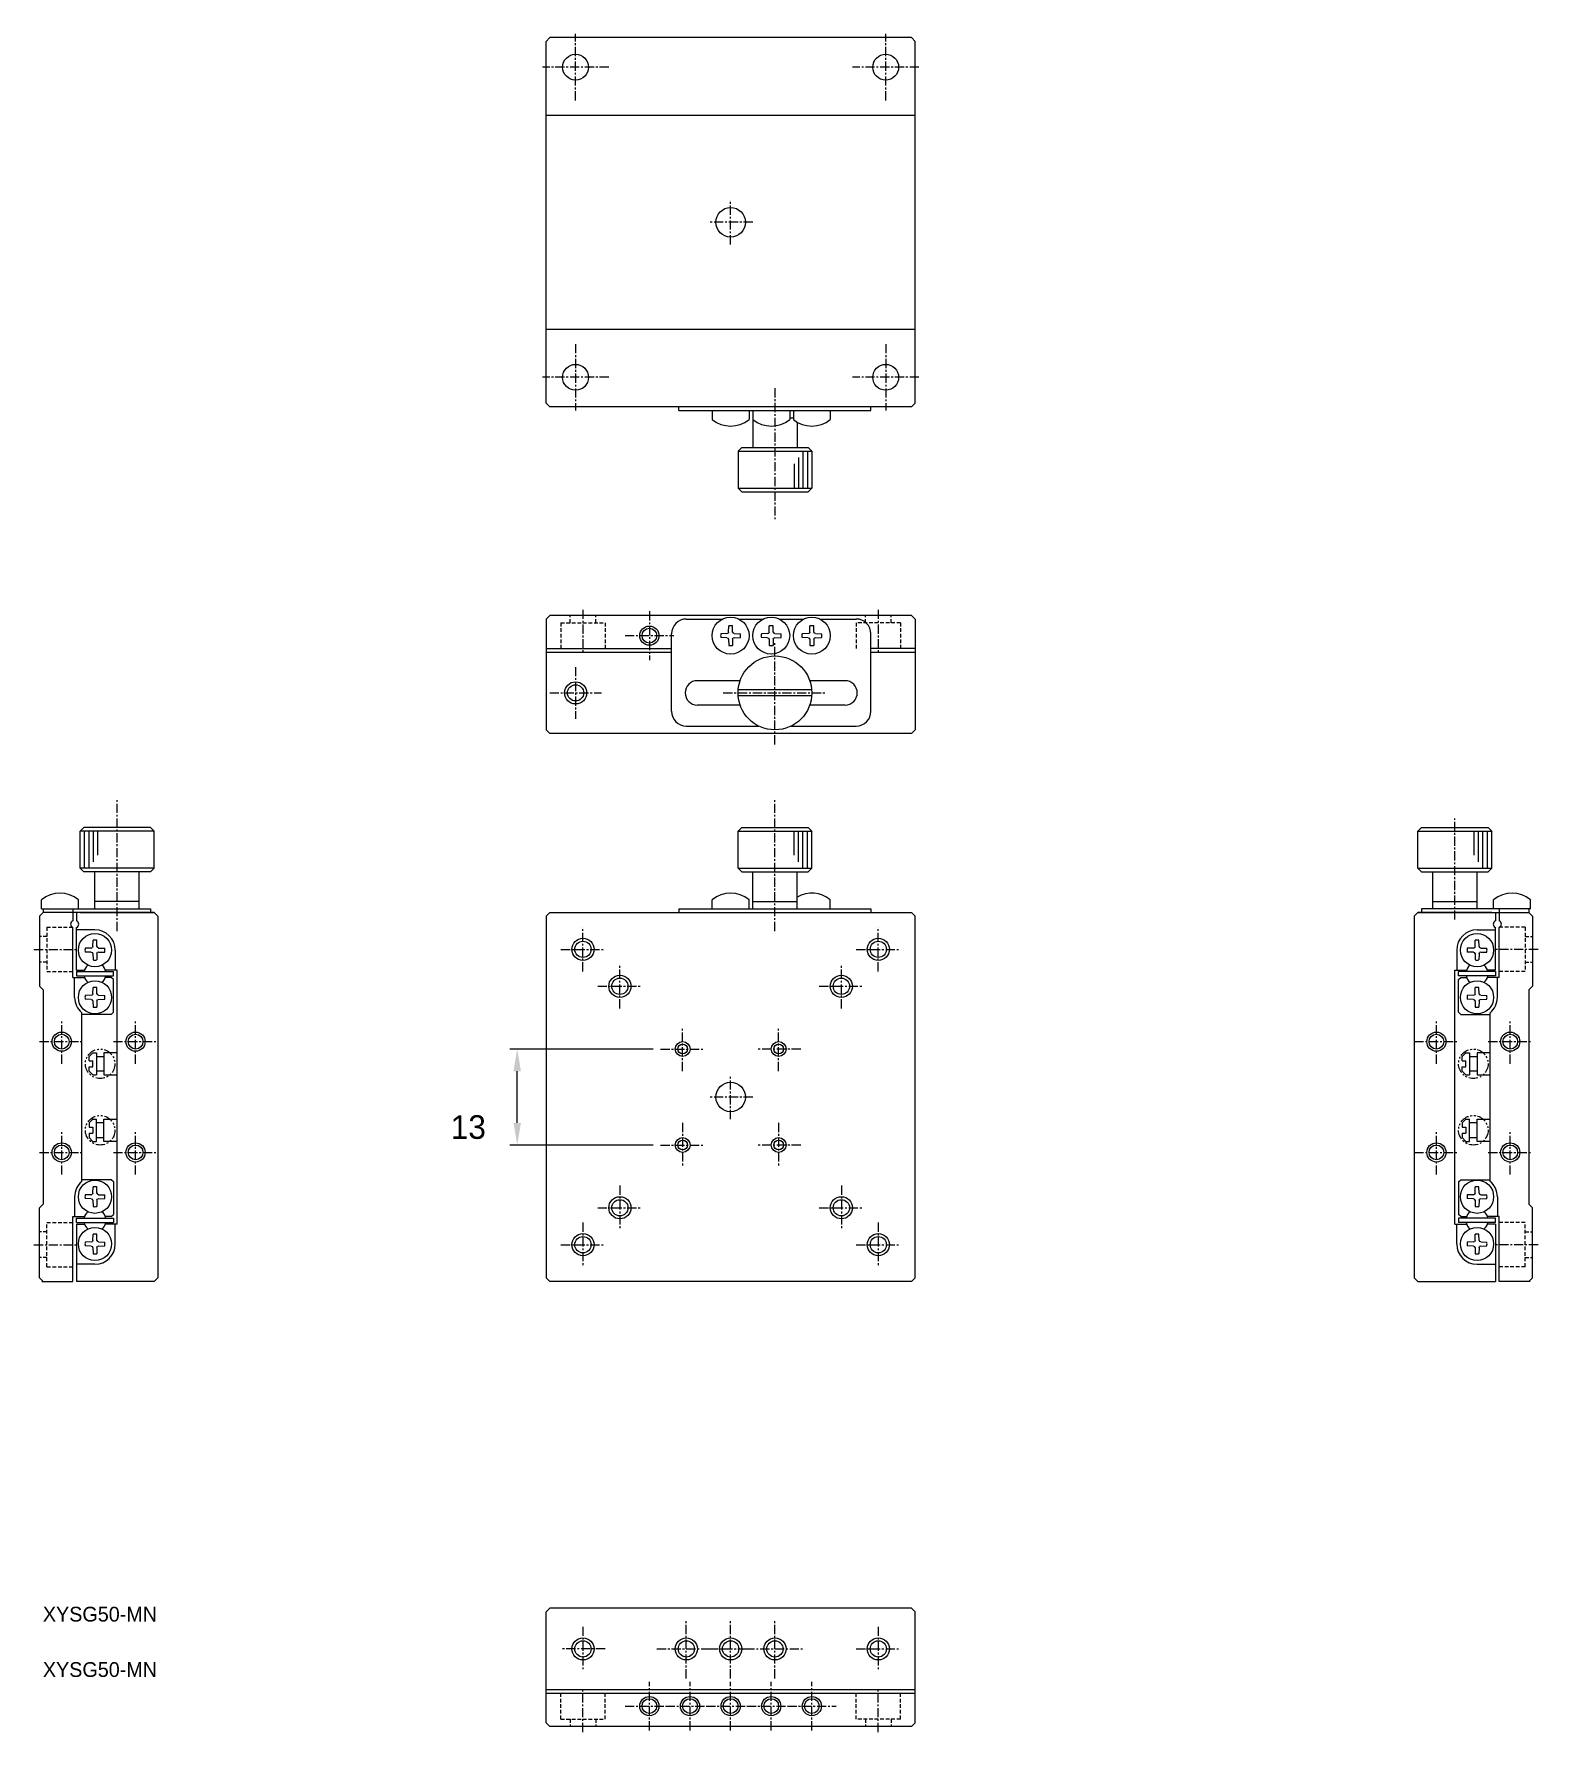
# Model space of a CAD drawing. Extents: x 319 to 523, y -75 to 155.
import ezdxf

# ---------------------------------------------------------------- set-up
doc = ezdxf.new("R2010")
doc.units = 0
for name, pattern in [('CENTER', [2, 1.25, -0.25, 0.25, -0.25]), ('DASHED', [0.75, 0.5, -0.25]), ('PHANTOM', [2.5, 1.25, -0.25, 0.25, -0.25, 0.25, -0.25])]:
    doc.linetypes.add(name, pattern=pattern)
doc.layers.get('0').update_dxf_attribs({"linetype": 'CONTINUOUS'})
doc.layers.get('DEFPOINTS').update_dxf_attribs({"linetype": 'CONTINUOUS'})
doc.layers.add('CENTER', color=1, linetype='CENTER')
doc.dimstyles.get("Standard").update_dxf_attribs({"dimtxt": 2.5, "dimasz": 2.5, "dimexe": 1.25, "dimexo": 0.625, "dimtad": 1, "dimcen": 2.5, "dimazin": 3, "dimtfac": 1, "dimtmove": 0, "dimatfit": 3})

# ---------------------------------------------------------------- blocks, each defined once
blk = doc.blocks.new('*D1')
at = {"color": 0, "linetype": 'CONTINUOUS'}
for p, q in [((402.99, 17.51), (383.59, 17.51)), ((384.59, 7.51), (384.59, 14.51)), ((402.99, 4.51), (383.59, 4.51))]:
    blk.add_line(p, q, dxfattribs=at)
for points in [[(384.09, 14.51), (385.09, 14.51), (384.59, 17.51)], [(384.09, 7.51), (385.09, 7.51), (384.59, 4.51)]]:
    blk.add_solid(points, dxfattribs=at)
at = {"layer": 'DEFPOINTS', "color": 0, "linetype": 'CONTINUOUS'}
for p in [(384.59, 17.51), (403.99, 17.51), (403.99, 4.51)]:
    blk.add_point(p, dxfattribs=at)
at = {"color": 0}
blk.add_text('13', height=3.2, dxfattribs=at).set_placement((375.59, 5.35))

msp = doc.modelspace()

# ---------------------------------------------------------------- linework, layer by layer
at = {"color": 7, "linetype": 'CONTINUOUS'}
for p, q in [((388.992, 154.485), (388.492, 153.985)), ((437.992, 154.485), (388.992, 154.485)), ((438.492, 153.985), (437.992, 154.485)), ((388.492, 104.985), (388.492, 153.985)), ((438.492, 104.985), (438.492, 153.985)), ((388.492, 143.985), (438.492, 143.985)), ((388.492, 114.985), (438.492, 114.985)), ((388.492, 104.985), (388.992, 104.485)), ((437.992, 104.485), (388.992, 104.485)), ((406.492, 103.985), (406.492, 104.485)), ((406.492, 103.985), (432.492, 103.985)), ((410.992, 103.985), (410.992, 102.763)), ((415.992, 103.985), (415.992, 102.763)), ((416.492, 103.985), (416.492, 102.763)), ((416.492, 103.985), (416.492, 98.985)), ((421.492, 103.985), (421.492, 102.763)), ((421.992, 103.985), (421.992, 102.763)), ((426.992, 103.985), (426.992, 102.763)), ((432.492, 103.985), (432.492, 104.485)), ((438.492, 104.985), (437.992, 104.485)), ((421.492, 102.985), (421.992, 102.985)), ((422.492, 102.421), (422.492, 98.985)), ((414.492, 98.485), (414.992, 98.985)), ((414.992, 98.985), (423.992, 98.985)), ((423.992, 98.985), (424.492, 98.485)), ((414.492, 98.485), (424.492, 98.485)), ((414.492, 98.485), (414.492, 93.485)), ((424.492, 98.485), (424.492, 93.485)), ((414.492, 93.485), (424.492, 93.485)), ((414.992, 92.985), (414.492, 93.485)), ((414.992, 92.985), (423.992, 92.985)), ((424.492, 93.485), (423.992, 92.985)), ((388.992, 76.25), (388.492, 75.75)), ((388.992, 76.25), (388.492, 75.75)), ((437.992, 76.25), (388.992, 76.25)), ((437.992, 76.25), (438.492, 75.75)), ((438.492, 75.75), (437.992, 76.25)), ((388.492, 75.75), (388.492, 60.75)), ((405.492, 63.25), (405.492, 73.75)), ((407.492, 75.75), (412.402, 75.75)), ((408.492, 75.75), (412.402, 75.75)), ((412.992, 73.774), (412.167, 73.76)), ((412.992, 73.774), (413.157, 73.847)), ((413.217, 73.981), (413.157, 73.847)), ((413.217, 73.981), (413.232, 74.824)), ((413.766, 73.981), (413.752, 74.824)), ((413.766, 73.981), (413.826, 73.847)), ((413.991, 73.774), (413.826, 73.847)), ((413.991, 73.774), (414.816, 73.76)), ((414.581, 75.75), (417.902, 75.75)), ((418.492, 73.774), (417.667, 73.76)), ((418.492, 73.774), (418.657, 73.847)), ((418.717, 73.981), (418.657, 73.847)), ((418.717, 73.981), (418.732, 74.824)), ((419.266, 73.981), (419.252, 74.824)), ((419.266, 73.981), (419.326, 73.847)), ((419.491, 73.774), (419.326, 73.847)), ((419.491, 73.774), (420.316, 73.76)), ((420.081, 75.75), (423.402, 75.75)), ((423.992, 73.774), (423.167, 73.76)), ((423.992, 73.774), (424.157, 73.847)), ((424.217, 73.981), (424.157, 73.847)), ((424.217, 73.981), (424.232, 74.824)), ((424.766, 73.981), (424.752, 74.824)), ((424.766, 73.981), (424.826, 73.847)), ((424.991, 73.774), (424.826, 73.847)), ((424.991, 73.774), (425.816, 73.76)), ((425.581, 75.75), (430.492, 75.75)), ((432.492, 63.25), (432.492, 73.75)), ((438.492, 75.75), (438.492, 60.75)), ((388.492, 71.75), (405.492, 71.75)), ((412.992, 73.225), (412.167, 73.24)), ((412.992, 73.225), (413.157, 73.152)), ((413.217, 73.018), (413.157, 73.152)), ((413.217, 73.018), (413.232, 72.175)), ((413.766, 73.018), (413.752, 72.175)), ((413.766, 73.018), (413.826, 73.152)), ((413.991, 73.225), (413.826, 73.152)), ((413.991, 73.225), (414.816, 73.24)), ((418.492, 73.225), (417.667, 73.24)), ((418.492, 73.225), (418.657, 73.152)), ((418.717, 73.018), (418.657, 73.152)), ((418.717, 73.018), (418.732, 72.175)), ((419.266, 73.018), (419.252, 72.175)), ((419.266, 73.018), (419.326, 73.152)), ((419.491, 73.225), (419.326, 73.152)), ((419.491, 73.225), (420.316, 73.24)), ((423.992, 73.225), (423.167, 73.24)), ((423.992, 73.225), (424.157, 73.152)), ((424.217, 73.018), (424.157, 73.152)), ((424.217, 73.018), (424.232, 72.175)), ((424.766, 73.018), (424.752, 72.175)), ((424.766, 73.018), (424.826, 73.152)), ((424.991, 73.225), (424.826, 73.152)), ((424.991, 73.225), (425.816, 73.24)), ((438.492, 71.75), (432.492, 71.75)), ((388.492, 71.25), (405.492, 71.25)), ((432.492, 71.25), (438.492, 71.25)), ((414.847, 67.4), (408.992, 67.4)), ((428.992, 67.4), (424.137, 67.4)), ((424.476, 66.15), (414.508, 66.15)), ((424.476, 65.35), (414.508, 65.35)), ((414.707, 64.1), (408.992, 64.1)), ((428.992, 64.1), (424.277, 64.1)), ((388.992, 60.25), (388.492, 60.75)), ((437.992, 60.25), (388.992, 60.25)), ((407.492, 61.25), (417.312, 61.25)), ((421.671, 61.25), (430.492, 61.25)), ((437.992, 60.25), (438.492, 60.75)), ((325.404, 47.014), (325.904, 47.514)), ((335.404, 47.014), (325.404, 47.014)), ((325.404, 42.014), (325.404, 47.014)), ((334.904, 47.514), (325.904, 47.514)), ((334.904, 47.514), (335.404, 47.014)), ((335.404, 42.014), (335.404, 47.014)), ((414.992, 47.514), (414.492, 47.014)), ((414.492, 47.014), (424.492, 47.014)), ((414.492, 42.014), (414.492, 47.014)), ((414.992, 47.514), (423.992, 47.514)), ((424.492, 47.014), (423.992, 47.514)), ((424.492, 42.014), (424.492, 47.014)), ((507.079, 47.514), (506.579, 47.014)), ((506.579, 47.014), (516.579, 47.014)), ((506.579, 42.014), (506.579, 47.014)), ((507.079, 47.514), (516.079, 47.514)), ((516.579, 47.014), (516.079, 47.514)), ((516.579, 42.014), (516.579, 47.014)), ((335.404, 42.014), (325.404, 42.014)), ((325.904, 41.514), (325.404, 42.014)), ((334.904, 41.514), (325.904, 41.514)), ((327.404, 36.514), (327.404, 41.514)), ((333.404, 36.514), (333.404, 41.514)), ((335.404, 42.014), (334.904, 41.514)), ((414.492, 42.014), (424.492, 42.014)), ((414.492, 42.014), (414.992, 41.514)), ((414.992, 41.514), (423.992, 41.514)), ((416.492, 36.514), (416.492, 41.514)), ((422.492, 36.514), (422.492, 41.514)), ((423.992, 41.514), (424.492, 42.014)), ((506.579, 42.014), (516.579, 42.014)), ((506.579, 42.014), (507.079, 41.514)), ((507.079, 41.514), (516.079, 41.514)), ((508.579, 36.514), (508.579, 41.514)), ((514.579, 36.514), (514.579, 41.514)), ((516.079, 41.514), (516.579, 42.014)), ((320.154, 36.514), (320.154, 37.736)), ((325.154, 36.514), (325.154, 37.736)), ((333.404, 37.514), (327.404, 37.514)), ((410.992, 36.514), (410.992, 37.736)), ((415.992, 36.514), (415.992, 37.736)), ((416.492, 37.514), (422.492, 37.514)), ((426.992, 36.514), (426.992, 37.736)), ((508.579, 37.514), (514.579, 37.514)), ((516.829, 36.514), (516.829, 37.736)), ((521.829, 36.514), (521.829, 37.736)), ((319.904, 35.514), (320.404, 36.014)), ((319.904, 35.514), (319.904, 26.014)), ((320.154, 36.514), (334.904, 36.514)), ((320.404, 36.514), (320.404, 36.014)), ((324.404, 36.014), (320.404, 36.014)), ((324.404, 36.514), (324.404, 34.872)), ((335.404, 36.014), (324.404, 36.014)), ((324.904, 36.014), (324.904, 34.872)), ((325.404, 36.014), (335.404, 36.014)), ((334.904, 36.514), (334.904, 36.014)), ((335.404, 36.014), (335.904, 35.514)), ((335.904, 35.514), (335.904, -13.486)), ((388.492, 35.514), (388.992, 36.014)), ((388.492, 35.514), (388.492, -13.486)), ((388.992, 36.014), (437.992, 36.014)), ((406.492, 36.514), (432.492, 36.514)), ((406.492, 36.514), (406.492, 36.014)), ((432.492, 36.514), (432.492, 36.014)), ((437.992, 36.014), (438.492, 35.514)), ((438.492, -13.486), (438.492, 35.514)), ((506.579, 36.014), (506.079, 35.514)), ((506.079, 35.514), (506.079, -13.486)), ((506.579, 36.014), (517.579, 36.014)), ((516.579, 36.014), (506.579, 36.014)), ((507.079, 36.514), (507.079, 36.014)), ((521.829, 36.514), (507.079, 36.514)), ((517.079, 36.014), (517.079, 34.872)), ((517.579, 36.514), (517.579, 34.872)), ((517.579, 36.014), (521.579, 36.014)), ((521.579, 36.514), (521.579, 36.014)), ((522.079, 35.514), (521.579, 36.014)), ((522.079, 35.514), (522.079, 26.014)), ((324.404, 27.214), (324.404, 33.956)), ((324.904, 28.214), (324.904, 33.956)), ((327.404, 33.664), (324.904, 33.664)), ((327.13, 31.396), (327.144, 32.239)), ((327.679, 31.396), (327.664, 32.239)), ((514.304, 31.396), (514.319, 32.239)), ((514.579, 33.664), (517.079, 33.664)), ((514.854, 31.396), (514.839, 32.239)), ((517.079, 28.214), (517.079, 33.956)), ((517.579, 27.214), (517.579, 33.956)), ((326.905, 31.188), (326.08, 31.174)), ((326.905, 30.639), (326.08, 30.654)), ((326.905, 31.188), (327.07, 31.262)), ((326.905, 30.639), (327.07, 30.566)), ((327.13, 31.396), (327.07, 31.262)), ((327.13, 30.432), (327.07, 30.566)), ((327.13, 30.432), (327.144, 29.589)), ((327.679, 30.432), (327.664, 29.589)), ((327.679, 31.396), (327.739, 31.262)), ((327.679, 30.432), (327.739, 30.566)), ((327.904, 31.188), (327.739, 31.262)), ((327.904, 30.639), (327.739, 30.566)), ((327.904, 31.188), (328.729, 31.174)), ((327.904, 30.639), (328.729, 30.654)), ((330.154, 30.914), (330.154, 28.214)), ((511.829, 30.914), (511.829, 28.214)), ((514.08, 31.188), (513.254, 31.174)), ((514.08, 30.639), (513.254, 30.654)), ((514.08, 31.188), (514.245, 31.262)), ((514.08, 30.639), (514.245, 30.566)), ((514.304, 31.396), (514.245, 31.262)), ((514.304, 30.432), (514.245, 30.566)), ((514.304, 30.432), (514.319, 29.589)), ((514.854, 30.432), (514.839, 29.589)), ((514.854, 31.396), (514.913, 31.262)), ((514.854, 30.432), (514.913, 30.566)), ((515.078, 31.188), (514.913, 31.262)), ((515.078, 30.639), (514.913, 30.566)), ((515.078, 31.188), (515.904, 31.174)), ((515.078, 30.639), (515.904, 30.654)), ((324.904, 28.214), (325.99, 28.214)), ((324.904, 28.014), (329.904, 28.014)), ((324.904, 28.014), (324.904, 27.414)), ((330.404, 28.214), (328.819, 28.214)), ((329.904, 27.414), (329.904, 28.014)), ((330.404, -6.186), (330.404, 28.214)), ((511.579, -6.186), (511.579, 28.214)), ((511.579, 28.214), (513.165, 28.214)), ((517.079, 28.014), (512.079, 28.014)), ((512.079, 27.414), (512.079, 28.014)), ((517.079, 28.214), (515.993, 28.214)), ((517.079, 28.014), (517.079, 27.414)), ((319.904, 26.014), (320.404, 25.514)), ((320.404, 25.514), (320.404, -3.486)), ((324.404, 27.214), (325.99, 27.214)), ((324.654, 24.514), (324.654, 27.214)), ((324.904, 27.414), (329.904, 27.414)), ((327.13, 24.996), (327.144, 25.839)), ((327.679, 24.996), (327.664, 25.839)), ((329.604, 27.214), (328.819, 27.214)), ((329.904, 26.914), (329.604, 27.214)), ((329.904, 22.514), (329.904, 26.914)), ((517.079, 27.414), (512.079, 27.414)), ((512.079, 26.914), (512.379, 27.214)), ((512.079, 22.514), (512.079, 26.914)), ((512.379, 27.214), (513.165, 27.214)), ((514.304, 24.996), (514.319, 25.839)), ((514.854, 24.996), (514.839, 25.839)), ((517.579, 27.214), (515.993, 27.214)), ((517.329, 24.514), (517.329, 27.214)), ((522.079, 26.014), (521.579, 25.514)), ((521.579, 25.514), (521.579, -3.486)), ((326.905, 24.788), (326.08, 24.774)), ((326.905, 24.239), (326.08, 24.254)), ((326.905, 24.788), (327.07, 24.862)), ((326.905, 24.239), (327.07, 24.166)), ((327.13, 24.996), (327.07, 24.862)), ((327.13, 24.032), (327.07, 24.166)), ((327.13, 24.032), (327.144, 23.189)), ((327.679, 24.032), (327.664, 23.189)), ((327.679, 24.996), (327.739, 24.862)), ((327.679, 24.032), (327.739, 24.166)), ((327.904, 24.788), (327.739, 24.862)), ((327.904, 24.239), (327.739, 24.166)), ((327.904, 24.788), (328.729, 24.774)), ((327.904, 24.239), (328.729, 24.254)), ((514.08, 24.788), (513.254, 24.774)), ((514.08, 24.239), (513.254, 24.254)), ((514.08, 24.788), (514.245, 24.862)), ((514.08, 24.239), (514.245, 24.166)), ((514.304, 24.996), (514.245, 24.862)), ((514.304, 24.032), (514.245, 24.166)), ((514.304, 24.032), (514.319, 23.189)), ((514.854, 24.032), (514.839, 23.189)), ((514.854, 24.996), (514.913, 24.862)), ((514.854, 24.032), (514.913, 24.166)), ((515.078, 24.788), (514.913, 24.862)), ((515.078, 24.239), (514.913, 24.166)), ((515.078, 24.788), (515.904, 24.774)), ((515.078, 24.239), (515.904, 24.254)), ((325.604, -0.407), (325.604, 22.435)), ((329.604, 22.214), (325.604, 22.214)), ((329.904, 22.514), (329.604, 22.214)), ((512.079, 22.514), (512.379, 22.214)), ((512.379, 22.214), (516.379, 22.214)), ((516.379, -0.407), (516.379, 22.435)), ((327.104, 17.014), (326.604, 16.514)), ((326.604, 15.914), (326.604, 16.514)), ((327.104, 17.014), (327.604, 17.014)), ((327.604, 17.014), (327.604, 14.014)), ((327.604, 16.514), (328.604, 16.514)), ((328.604, 17.014), (328.604, 14.014)), ((330.404, 17.014), (328.604, 17.014)), ((513.079, 17.014), (512.579, 16.514)), ((512.579, 15.914), (512.579, 16.514)), ((513.079, 17.014), (513.579, 17.014)), ((513.579, 17.014), (513.579, 14.014)), ((513.579, 16.514), (514.579, 16.514)), ((514.579, 17.014), (514.579, 14.014)), ((516.379, 17.014), (514.579, 17.014)), ((326.604, 15.914), (327.104, 15.914)), ((326.604, 14.514), (326.604, 15.114)), ((326.604, 15.114), (327.104, 15.114)), ((327.104, 14.014), (326.604, 14.514)), ((327.104, 15.114), (327.104, 15.914)), ((327.104, 14.014), (327.604, 14.014)), ((328.604, 14.514), (327.604, 14.514)), ((328.604, 14.014), (330.404, 14.014)), ((512.579, 15.914), (513.079, 15.914)), ((512.579, 14.514), (512.579, 15.114)), ((512.579, 15.114), (513.079, 15.114)), ((513.079, 14.014), (512.579, 14.514)), ((513.079, 15.114), (513.079, 15.914)), ((513.079, 14.014), (513.579, 14.014)), ((514.579, 14.514), (513.579, 14.514)), ((514.579, 14.014), (516.379, 14.014)), ((327.104, 8.014), (326.604, 7.514)), ((326.604, 7.514), (326.604, 6.914)), ((326.604, 6.914), (327.104, 6.914)), ((327.104, 8.014), (327.604, 8.014)), ((327.104, 6.914), (327.104, 6.114)), ((327.604, 5.014), (327.604, 8.014)), ((328.604, 7.514), (327.604, 7.514)), ((328.604, 5.014), (328.604, 8.014)), ((328.604, 8.014), (330.404, 8.014)), ((513.079, 8.014), (512.579, 7.514)), ((512.579, 7.514), (512.579, 6.914)), ((512.579, 6.914), (513.079, 6.914)), ((513.079, 8.014), (513.579, 8.014)), ((513.079, 6.914), (513.079, 6.114)), ((513.579, 5.014), (513.579, 8.014)), ((514.579, 7.514), (513.579, 7.514)), ((514.579, 5.014), (514.579, 8.014)), ((514.579, 8.014), (516.379, 8.014)), ((326.604, 6.114), (326.604, 5.514)), ((326.604, 6.114), (327.104, 6.114)), ((327.104, 5.014), (326.604, 5.514)), ((327.104, 5.014), (327.604, 5.014)), ((327.604, 5.514), (328.604, 5.514)), ((330.404, 5.014), (328.604, 5.014)), ((512.579, 6.114), (512.579, 5.514)), ((512.579, 6.114), (513.079, 6.114)), ((513.079, 5.014), (512.579, 5.514)), ((513.079, 5.014), (513.579, 5.014)), ((513.579, 5.514), (514.579, 5.514)), ((516.379, 5.014), (514.579, 5.014)), ((329.604, -0.186), (325.604, -0.186)), ((326.905, -2.212), (326.08, -2.226)), ((326.905, -2.212), (327.07, -2.138)), ((327.13, -2.004), (327.07, -2.138)), ((327.13, -2.004), (327.144, -1.161)), ((327.679, -2.004), (327.664, -1.161)), ((327.679, -2.004), (327.739, -2.138)), ((327.904, -2.212), (327.739, -2.138)), ((327.904, -2.212), (328.729, -2.226)), ((329.904, -0.486), (329.604, -0.186)), ((329.904, -0.486), (329.904, -4.886)), ((512.079, -0.486), (512.379, -0.186)), ((512.079, -0.486), (512.079, -4.886)), ((512.379, -0.186), (516.379, -0.186)), ((514.08, -2.212), (513.254, -2.226)), ((514.08, -2.212), (514.245, -2.138)), ((514.304, -2.004), (514.245, -2.138)), ((514.304, -2.004), (514.319, -1.161)), ((514.854, -2.004), (514.839, -1.161)), ((514.854, -2.004), (514.913, -2.138)), ((515.078, -2.212), (514.913, -2.138)), ((515.078, -2.212), (515.904, -2.226)), ((319.904, -3.986), (320.404, -3.486)), ((319.904, -13.486), (319.904, -3.986)), ((324.654, -2.486), (324.654, -5.186)), ((326.905, -2.761), (326.08, -2.746)), ((326.905, -2.761), (327.07, -2.834)), ((327.13, -2.968), (327.07, -2.834)), ((327.13, -2.968), (327.144, -3.811)), ((327.679, -2.968), (327.664, -3.811)), ((327.679, -2.968), (327.739, -2.834)), ((327.904, -2.761), (327.739, -2.834)), ((327.904, -2.761), (328.729, -2.746)), ((514.08, -2.761), (513.254, -2.746)), ((514.08, -2.761), (514.245, -2.834)), ((514.304, -2.968), (514.245, -2.834)), ((514.304, -2.968), (514.319, -3.811)), ((514.854, -2.968), (514.839, -3.811)), ((514.854, -2.968), (514.913, -2.834)), ((515.078, -2.761), (514.913, -2.834)), ((515.078, -2.761), (515.904, -2.746)), ((517.329, -2.486), (517.329, -5.186)), ((522.079, -3.986), (521.579, -3.486)), ((522.079, -13.486), (522.079, -3.986)), ((324.404, -13.986), (324.404, -5.186)), ((324.404, -5.186), (325.99, -5.186)), ((324.904, -5.386), (329.904, -5.386)), ((324.904, -5.986), (324.904, -5.386)), ((324.904, -5.986), (329.904, -5.986)), ((324.904, -6.186), (324.904, -13.986)), ((324.904, -6.186), (325.99, -6.186)), ((329.604, -5.186), (328.819, -5.186)), ((330.404, -6.186), (328.819, -6.186)), ((329.604, -5.186), (329.904, -4.886)), ((329.904, -5.386), (329.904, -5.986)), ((330.154, -8.886), (330.154, -6.186)), ((511.579, -6.186), (513.165, -6.186)), ((511.829, -8.886), (511.829, -6.186)), ((512.379, -5.186), (512.079, -4.886)), ((517.079, -5.386), (512.079, -5.386)), ((512.079, -5.386), (512.079, -5.986)), ((517.079, -5.986), (512.079, -5.986)), ((512.379, -5.186), (513.165, -5.186)), ((517.579, -5.186), (515.993, -5.186)), ((517.079, -6.186), (515.993, -6.186)), ((517.079, -5.986), (517.079, -5.386)), ((517.079, -6.186), (517.079, -13.986)), ((517.579, -13.986), (517.579, -5.186)), ((326.905, -8.612), (326.08, -8.626)), ((326.905, -9.161), (326.08, -9.146)), ((326.905, -8.612), (327.07, -8.538)), ((326.905, -9.161), (327.07, -9.234)), ((327.13, -8.404), (327.07, -8.538)), ((327.13, -8.404), (327.144, -7.561)), ((327.679, -8.404), (327.664, -7.561)), ((327.679, -8.404), (327.739, -8.538)), ((327.904, -8.612), (327.739, -8.538)), ((327.904, -9.161), (327.739, -9.234)), ((327.904, -8.612), (328.729, -8.626)), ((327.904, -9.161), (328.729, -9.146)), ((514.08, -8.612), (513.254, -8.626)), ((514.08, -9.161), (513.254, -9.146)), ((514.08, -8.612), (514.245, -8.538)), ((514.08, -9.161), (514.245, -9.234)), ((514.304, -8.404), (514.245, -8.538)), ((514.304, -8.404), (514.319, -7.561)), ((514.854, -8.404), (514.839, -7.561)), ((514.854, -8.404), (514.913, -8.538)), ((515.078, -8.612), (514.913, -8.538)), ((515.078, -9.161), (514.913, -9.234)), ((515.078, -8.612), (515.904, -8.626)), ((515.078, -9.161), (515.904, -9.146)), ((327.13, -9.368), (327.07, -9.234)), ((327.13, -9.368), (327.144, -10.211)), ((327.679, -9.368), (327.664, -10.211)), ((327.679, -9.368), (327.739, -9.234)), ((514.304, -9.368), (514.245, -9.234)), ((514.304, -9.368), (514.319, -10.211)), ((514.854, -9.368), (514.839, -10.211)), ((514.854, -9.368), (514.913, -9.234)), ((319.904, -13.486), (320.404, -13.986)), ((327.404, -11.636), (324.904, -11.636)), ((335.404, -13.986), (335.904, -13.486)), ((388.992, -13.986), (388.492, -13.486)), ((438.492, -13.486), (437.992, -13.986)), ((506.579, -13.986), (506.079, -13.486)), ((514.579, -11.636), (517.079, -11.636)), ((522.079, -13.486), (521.579, -13.986)), ((320.204, -13.986), (324.404, -13.986)), ((335.404, -13.986), (324.904, -13.986)), ((437.992, -13.986), (388.992, -13.986)), ((506.579, -13.986), (517.079, -13.986)), ((521.779, -13.986), (517.579, -13.986)), ((388.992, -58.222), (388.492, -58.722)), ((388.492, -73.722), (388.492, -58.722)), ((437.992, -58.222), (388.992, -58.222)), ((437.992, -58.222), (438.492, -58.722)), ((438.492, -73.722), (438.492, -58.722)), ((388.492, -69.222), (438.492, -69.222)), ((388.492, -69.722), (438.492, -69.722)), ((388.992, -74.222), (388.492, -73.722)), ((388.992, -74.222), (388.492, -73.722)), ((437.992, -74.222), (388.992, -74.222)), ((438.492, -73.722), (437.992, -74.222)), ((437.992, -74.222), (438.492, -73.722))]:
    msp.add_line(p, q, dxfattribs=at)
at = {"color": 3, "linetype": 'CONTINUOUS'}
for p, q in [((422.092, 96.751), (422.092, 93.485)), ((422.692, 97.622), (422.692, 93.485)), ((423.292, 98.485), (423.292, 93.485)), ((423.892, 98.485), (423.892, 93.485)), ((326.004, 42.014), (326.004, 47.014)), ((326.604, 42.014), (326.604, 47.014)), ((327.204, 42.877), (327.204, 47.014)), ((327.804, 43.748), (327.804, 47.014)), ((422.092, 43.748), (422.092, 47.014)), ((422.692, 42.877), (422.692, 47.014)), ((423.292, 42.014), (423.292, 47.014)), ((423.892, 42.014), (423.892, 47.014)), ((514.179, 43.748), (514.179, 47.014)), ((514.779, 42.877), (514.779, 47.014)), ((515.379, 42.014), (515.379, 47.014)), ((515.979, 42.014), (515.979, 47.014))]:
    msp.add_line(p, q, dxfattribs=at)
at = {"color": 3, "linetype": 'DASHED'}
for p, q in [((391.742, 75.25), (391.742, 76.25)), ((395.242, 75.25), (395.242, 76.25)), ((431.742, 75.25), (431.742, 76.25)), ((435.242, 75.25), (435.242, 76.25)), ((390.492, 75.25), (396.492, 75.25)), ((390.492, 75.25), (390.492, 71.75)), ((396.492, 75.25), (396.492, 71.75)), ((436.492, 75.25), (430.492, 75.25)), ((430.492, 75.25), (430.492, 71.75)), ((436.492, 75.25), (436.492, 71.75)), ((320.904, 32.764), (319.904, 32.764)), ((320.904, 34.014), (320.904, 28.014)), ((320.904, 34.014), (324.404, 34.014)), ((521.079, 34.014), (517.579, 34.014)), ((521.079, 34.014), (521.079, 28.014)), ((521.079, 32.764), (522.079, 32.764)), ((320.904, 29.264), (319.904, 29.264)), ((320.904, 28.014), (324.404, 28.014)), ((521.079, 28.014), (517.579, 28.014)), ((521.079, 29.264), (522.079, 29.264)), ((320.904, -11.986), (320.904, -5.986)), ((320.904, -5.986), (324.404, -5.986)), ((521.079, -5.986), (517.579, -5.986)), ((521.079, -11.986), (521.079, -5.986)), ((320.904, -7.236), (319.904, -7.236)), ((521.079, -7.236), (522.079, -7.236)), ((320.904, -10.736), (319.904, -10.736)), ((521.079, -10.736), (522.079, -10.736)), ((320.904, -11.986), (324.404, -11.986)), ((521.079, -11.986), (517.579, -11.986)), ((390.492, -73.222), (390.492, -69.722)), ((396.492, -73.222), (396.492, -69.722)), ((430.492, -73.222), (430.492, -69.722)), ((436.492, -73.222), (436.492, -69.722)), ((390.492, -73.222), (396.492, -73.222)), ((391.742, -73.222), (391.742, -74.222)), ((395.242, -73.222), (395.242, -74.222)), ((436.492, -73.222), (430.492, -73.222)), ((431.742, -73.222), (431.742, -74.222)), ((435.242, -73.222), (435.242, -74.222))]:
    msp.add_line(p, q, dxfattribs=at)
at = {"color": 7, "linetype": 'CONTINUOUS'}
for centre, radius in [((392.492, 150.485), 1.75), ((434.492, 150.485), 1.75), ((413.492, 129.485), 2), ((392.492, 108.485), 1.75), ((434.492, 108.485), 1.75), ((413.492, 73.5), 2.5), ((418.992, 73.5), 2.5), ((424.492, 73.5), 2.5), ((402.492, 73.5), 1), ((419.492, 65.75), 5), ((392.492, 65.75), 1.1), ((327.404, 30.914), 2.25), ((514.579, 30.914), 2.25), ((393.492, 31.014), 1.1), ((433.492, 31.014), 1.1), ((327.404, 24.514), 2.25), ((398.492, 26.014), 1.1), ((428.492, 26.014), 1.1), ((514.579, 24.514), 2.25), ((322.904, 18.514), 1), ((332.904, 18.514), 1), ((509.079, 18.514), 1), ((519.079, 18.514), 1), ((406.992, 17.514), 0.65), ((419.992, 17.514), 0.65), ((413.492, 11.014), 2), ((406.992, 4.514), 0.65), ((419.992, 4.514), 0.65), ((322.904, 3.514), 1), ((332.904, 3.514), 1), ((509.079, 3.514), 1), ((519.079, 3.514), 1), ((327.404, -2.486), 2.25), ((514.579, -2.486), 2.25), ((398.492, -3.986), 1.1), ((428.492, -3.986), 1.1), ((327.404, -8.886), 2.25), ((514.579, -8.886), 2.25), ((393.492, -8.986), 1.1), ((433.492, -8.986), 1.1), ((393.492, -63.722), 1.1), ((407.492, -63.722), 1.1), ((413.492, -63.722), 1.1), ((419.492, -63.722), 1.1), ((433.492, -63.722), 1.1), ((402.492, -71.472), 1), ((407.992, -71.472), 1), ((413.492, -71.472), 1), ((418.992, -71.472), 1), ((424.492, -71.472), 1)]:
    msp.add_circle(centre, radius, dxfattribs=at)
at = {"color": 3, "linetype": 'CONTINUOUS'}
for centre, radius in [((402.492, 73.5), 1.3), ((392.492, 65.75), 1.5), ((393.492, 31.014), 1.5), ((433.492, 31.014), 1.5), ((398.492, 26.014), 1.5), ((428.492, 26.014), 1.5), ((322.904, 18.514), 1.3), ((332.904, 18.514), 1.3), ((406.992, 17.514), 1), ((419.992, 17.514), 1), ((509.079, 18.514), 1.3), ((519.079, 18.514), 1.3), ((322.904, 3.514), 1.3), ((332.904, 3.514), 1.3), ((406.992, 4.514), 1), ((419.992, 4.514), 1), ((509.079, 3.514), 1.3), ((519.079, 3.514), 1.3), ((398.492, -3.986), 1.5), ((428.492, -3.986), 1.5), ((393.492, -8.986), 1.5), ((433.492, -8.986), 1.5), ((393.492, -63.722), 1.5), ((407.492, -63.722), 1.5), ((413.492, -63.722), 1.5), ((419.492, -63.722), 1.5), ((433.492, -63.722), 1.5), ((402.492, -71.472), 1.3), ((407.992, -71.472), 1.3), ((413.492, -71.472), 1.3), ((418.992, -71.472), 1.3), ((424.492, -71.472), 1.3)]:
    msp.add_circle(centre, radius, dxfattribs=at)
at = {"color": 3, "linetype": 'PHANTOM'}
for centre in [(328.104, 15.514), (514.079, 15.514), (328.104, 6.514), (514.079, 6.514)]:
    msp.add_circle(centre, 2, dxfattribs=at)
at = {"color": 7, "linetype": 'CONTINUOUS'}
for centre, radius, start, end in [((413.492, 105.885), 4, 231.31781, 308.68219), ((418.992, 105.885), 4, 231.31781, 308.68219), ((424.492, 105.885), 4, 231.31781, 308.68219), ((407.492, 73.75), 2, 90, 180), ((413.492, 73.5), 1.35, 168.89588, 191.10412), ((413.492, 73.5), 1.35, 78.89588, 101.10412), ((413.492, 73.5), 1.35, 348.89588, 11.10412), ((418.992, 73.5), 1.35, 168.89588, 191.10412), ((418.992, 73.5), 1.35, 78.89588, 101.10412), ((418.992, 73.5), 1.35, 348.89588, 11.10412), ((424.492, 73.5), 1.35, 168.89588, 191.10412), ((424.492, 73.5), 1.35, 78.89588, 101.10412), ((424.492, 73.5), 1.35, 348.89588, 11.10412), ((430.492, 73.75), 2, 0, 90), ((413.492, 73.5), 1.35, 258.89588, 281.10412), ((418.992, 73.5), 1.35, 258.89588, 281.10412), ((424.492, 73.5), 1.35, 258.89588, 281.10412), ((408.992, 65.75), 1.65, 90, 270), ((428.992, 65.75), 1.65, 270, 90), ((407.492, 63.25), 2, 180, 270), ((430.492, 63.25), 2, 270, 0), ((322.654, 34.614), 4, 51.31781, 128.68219), ((413.492, 34.614), 4, 51.31781, 128.68219), ((424.492, 34.614), 4, 51.31781, 120.00002), ((519.329, 34.614), 4, 51.31781, 128.68219), ((324.604, 34.414), 0.5, 113.57818, 246.42182), ((324.704, 34.414), 0.5, 293.57818, 66.42182), ((517.279, 34.414), 0.5, 113.57818, 246.42182), ((517.379, 34.414), 0.5, 293.57818, 66.42182), ((327.404, 30.914), 1.35, 78.89588, 101.10412), ((327.404, 30.914), 2.75, 0, 90), ((514.579, 30.914), 2.75, 90, 180), ((514.579, 30.914), 1.35, 78.89588, 101.10412), ((327.404, 30.914), 1.35, 168.89588, 191.10412), ((327.404, 30.914), 1.35, 348.89588, 11.10412), ((514.579, 30.914), 1.35, 168.89588, 191.10412), ((514.579, 30.914), 1.35, 348.89588, 11.10412), ((327.404, 27.714), 1.5, 129.31286, 168.46305), ((327.404, 30.914), 1.35, 258.89588, 281.10412), ((327.404, 27.714), 1.5, 11.53697, 50.68714), ((514.579, 27.714), 1.5, 129.31286, 168.46303), ((514.579, 30.914), 1.35, 258.89588, 281.10412), ((514.579, 27.714), 1.5, 11.53695, 50.68714), ((327.404, 27.714), 1.5, 191.53695, 230.68714), ((327.404, 24.514), 1.35, 78.89588, 101.10412), ((327.404, 27.714), 1.5, 309.31288, 348.46305), ((514.579, 27.714), 1.5, 191.53695, 230.68712), ((514.579, 24.514), 1.35, 78.89588, 101.10412), ((514.579, 27.714), 1.5, 309.31286, 348.46305), ((327.404, 24.514), 2.75, 180, 229.11489), ((327.404, 24.514), 1.35, 168.89588, 191.10412), ((327.404, 24.514), 1.35, 258.89588, 281.10412), ((327.404, 24.514), 1.35, 348.89588, 11.10412), ((514.579, 24.514), 1.35, 168.89588, 191.10412), ((514.579, 24.514), 1.35, 258.89588, 281.10412), ((514.579, 24.514), 1.35, 348.89588, 11.10412), ((514.579, 24.514), 2.75, 310.88511, 0), ((327.404, -2.486), 2.75, 130.88511, 180), ((327.404, -2.486), 1.35, 168.89588, 191.10412), ((327.404, -2.486), 1.35, 78.89588, 101.10412), ((327.404, -2.486), 1.35, 348.89588, 11.10412), ((514.579, -2.486), 1.35, 168.89588, 191.10412), ((514.579, -2.486), 1.35, 78.89588, 101.10412), ((514.579, -2.486), 1.35, 348.89588, 11.10412), ((514.579, -2.486), 2.75, 0, 49.11489), ((327.404, -5.686), 1.5, 129.31286, 168.46305), ((327.404, -2.486), 1.35, 258.89588, 281.10412), ((327.404, -5.686), 1.5, 11.53695, 50.68712), ((514.579, -5.686), 1.5, 129.31288, 168.46305), ((514.579, -2.486), 1.35, 258.89588, 281.10412), ((514.579, -5.686), 1.5, 11.53695, 50.68714), ((327.404, -5.686), 1.5, 191.53697, 230.68716), ((327.404, -5.686), 1.5, 309.31286, 348.46303), ((514.579, -5.686), 1.5, 191.53697, 230.68714), ((514.579, -5.686), 1.5, 309.31284, 348.46303), ((327.404, -8.886), 1.35, 168.89588, 191.10412), ((327.404, -8.886), 1.35, 78.89588, 101.10412), ((327.404, -8.886), 2.75, 270, 0), ((327.404, -8.886), 1.35, 348.89588, 11.10412), ((514.579, -8.886), 2.75, 180, 270), ((514.579, -8.886), 1.35, 168.89588, 191.10412), ((514.579, -8.886), 1.35, 78.89588, 101.10412), ((514.579, -8.886), 1.35, 348.89588, 11.10412), ((327.404, -8.886), 1.35, 258.89588, 281.10412), ((514.579, -8.886), 1.35, 258.89588, 281.10412)]:
    msp.add_arc(centre, radius, start, end, dxfattribs=at)
at = {"layer": 'CENTER', "color": 1, "linetype": 'CENTER'}
for p, q in [((392.492, 145.985), (392.492, 154.985)), ((434.492, 145.985), (434.492, 154.985)), ((396.992, 150.485), (387.992, 150.485)), ((438.992, 150.485), (429.992, 150.485)), ((413.492, 126.485), (413.492, 132.485)), ((416.492, 129.485), (410.492, 129.485)), ((392.492, 112.985), (392.492, 103.985)), ((434.492, 112.985), (434.492, 103.985)), ((396.992, 108.485), (387.992, 108.485)), ((438.992, 108.485), (429.992, 108.485)), ((419.492, 107.01), (419.492, 89.117)), ((393.492, 77.011), (393.492, 71.266)), ((402.492, 76.8), (402.492, 70.2)), ((433.492, 77.011), (433.492, 71.266)), ((399.192, 73.5), (405.792, 73.5)), ((419.492, 58.75), (419.492, 72.75)), ((392.492, 69.25), (392.492, 62.25)), ((388.992, 65.75), (395.992, 65.75)), ((412.492, 65.75), (426.492, 65.75)), ((330.404, 33.49), (330.404, 51.382)), ((419.492, 33.49), (419.492, 51.382)), ((511.579, 35.042), (511.579, 48.729)), ((393.492, 28.014), (393.492, 34.014)), ((433.492, 28.014), (433.492, 34.014)), ((319.143, 31.014), (324.888, 31.014)), ((390.492, 31.014), (396.492, 31.014)), ((430.492, 31.014), (436.492, 31.014)), ((522.841, 31.014), (517.096, 31.014)), ((398.492, 23.014), (398.492, 29.014)), ((428.492, 23.014), (428.492, 29.014)), ((395.492, 26.014), (401.492, 26.014)), ((425.492, 26.014), (431.492, 26.014)), ((322.904, 15.514), (322.904, 21.514)), ((332.904, 15.514), (332.904, 21.514)), ((509.079, 15.514), (509.079, 21.514)), ((519.079, 15.514), (519.079, 21.514)), ((319.904, 18.514), (325.904, 18.514)), ((329.904, 18.514), (335.904, 18.514)), ((406.992, 14.514), (406.992, 20.514)), ((419.992, 14.514), (419.992, 20.514)), ((506.079, 18.514), (512.079, 18.514)), ((516.079, 18.514), (522.079, 18.514)), ((403.992, 17.514), (409.992, 17.514)), ((422.992, 17.514), (416.992, 17.514)), ((413.492, 8.014), (413.492, 14.014)), ((416.492, 11.014), (410.492, 11.014)), ((406.992, 7.514), (406.992, 1.514)), ((419.992, 7.514), (419.992, 1.514)), ((322.904, 0.514), (322.904, 6.514)), ((332.904, 0.514), (332.904, 6.514)), ((509.079, 0.514), (509.079, 6.514)), ((519.079, 0.514), (519.079, 6.514)), ((319.904, 3.514), (325.904, 3.514)), ((329.904, 3.514), (335.904, 3.514)), ((403.992, 4.514), (409.992, 4.514)), ((422.992, 4.514), (416.992, 4.514)), ((506.079, 3.514), (512.079, 3.514)), ((516.079, 3.514), (522.079, 3.514)), ((398.492, -0.986), (398.492, -6.986)), ((428.492, -0.986), (428.492, -6.986)), ((395.492, -3.986), (401.492, -3.986)), ((425.492, -3.986), (431.492, -3.986)), ((393.492, -5.986), (393.492, -11.986)), ((433.492, -5.986), (433.492, -11.986)), ((319.143, -8.986), (324.888, -8.986)), ((390.492, -8.986), (396.492, -8.986)), ((430.492, -8.986), (436.492, -8.986)), ((522.841, -8.986), (517.096, -8.986)), ((407.492, -67.722), (407.492, -59.722)), ((413.492, -67.722), (413.492, -59.722)), ((419.492, -67.722), (419.492, -59.722)), ((393.492, -60.722), (393.492, -66.722)), ((433.492, -60.722), (433.492, -66.722)), ((396.492, -63.722), (390.492, -63.722)), ((403.492, -63.722), (411.492, -63.722)), ((410.489, -63.722), (416.45, -63.722)), ((415.492, -63.722), (423.492, -63.722)), ((430.492, -63.722), (436.492, -63.722)), ((402.492, -74.772), (402.492, -68.172)), ((407.992, -74.772), (407.992, -68.172)), ((413.492, -74.772), (413.492, -68.172)), ((418.992, -74.772), (418.992, -68.172)), ((424.492, -74.772), (424.492, -68.172)), ((393.492, -74.984), (393.492, -69.238)), ((433.492, -74.984), (433.492, -69.238)), ((399.192, -71.472), (405.792, -71.472)), ((404.692, -71.472), (411.292, -71.472)), ((410.192, -71.472), (416.792, -71.472)), ((415.692, -71.472), (422.292, -71.472)), ((421.192, -71.472), (427.792, -71.472))]:
    msp.add_line(p, q, dxfattribs=at)

# ---------------------------------------------------------------- texts
at = {"color": 7, "linetype": 'CONTINUOUS'}
for p in [(320.351, -60.021), (320.351, -67.52)]:
    msp.add_text('XYSG50-MN', height=2, dxfattribs=at).set_placement(p)

# ---------------------------------------------------------------- dimensions: what is measured, and where the dimension line sits
dim = msp.add_linear_dim(base=(384.589, 17.514), p1=(403.992, 4.514), p2=(403.992, 17.514), angle=90, dimstyle='Standard', override={"dimtmove": 0, "dimtzin": 0}, dxfattribs=at)
dim.commit()
dim.dimension.update_dxf_attribs({"geometry": '*D1', "text_midpoint": (381.989, 11.014)})

doc.saveas('drawing.dxf')
